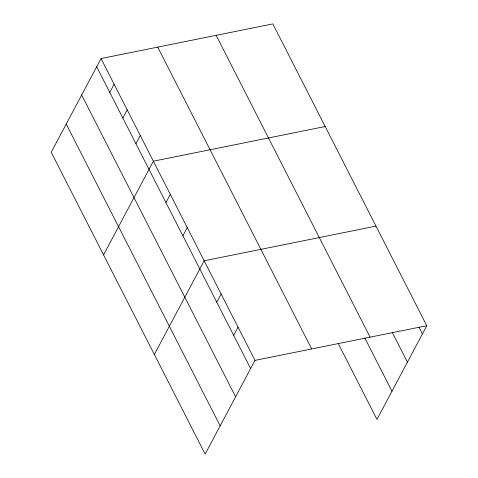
<?xml version="1.0" encoding="UTF-8"?>
<svg xmlns="http://www.w3.org/2000/svg" width="478" height="478" viewBox="0 0 478 478"><rect width="100%" height="100%" fill="white"/><g stroke="black" fill="none" stroke-linecap="round" stroke-linejoin="round"><path stroke-width="0.72" d="M101.037 58.561L51.212 152.273L205.158 454.1L254.983 360.388L426.788 325.727L272.842 23.9L101.037 58.561L254.983 360.388M109.761 92.415L114.123 84.218M122.846 118.072L127.208 109.874M135.931 143.729L140.293 135.525M103.553 254.894L153.378 161.182L325.183 126.521M165.95 202.582L170.311 194.385M182.889 235.785L187.245 227.582M154.352 354.497L204.184 260.785L375.989 226.124M216.755 302.186L221.117 293.988M233.688 335.389L238.05 327.185M426.788 325.727L376.963 419.439L338.352 343.742M419.045 327.287L422.433 333.925M392.187 332.264L407.429 362.145M216.146 35.336L370.097 337.163M364.875 338.101L391.966 391.219M157.734 47.125L311.68 348.952M96.676 66.759L250.621 368.586M81.672 94.979L235.618 396.806M66.215 124.053L220.161 425.88"/></g></svg>
